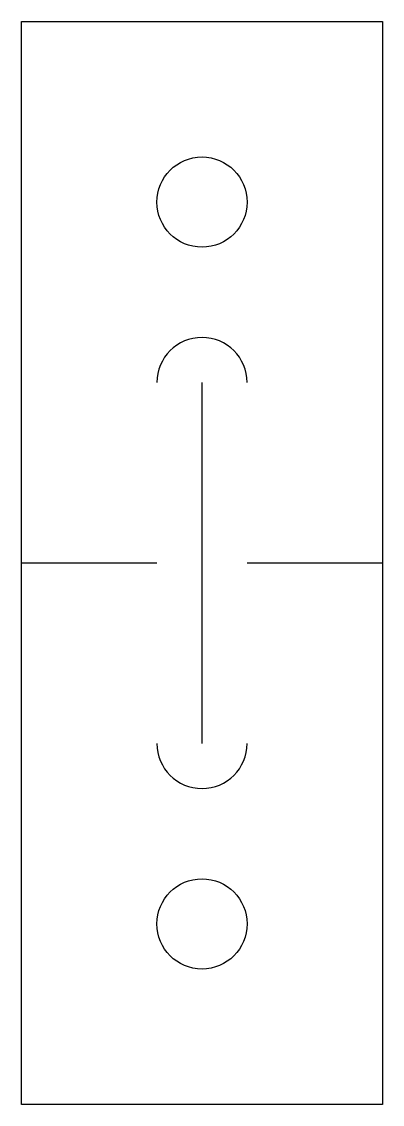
# Model space of a CAD drawing. Extents: x -0.25 to 0.25, y 0 to 1.5.
import ezdxf

# ---------------------------------------------------------------- set-up
doc = ezdxf.new("R2010")
doc.units = 0
doc.layers.add('6', color=6, linetype='CONTINUOUS')

msp = doc.modelspace()

# ---------------------------------------------------------------- linework, layer by layer
at = {"layer": '6', "color": 0}
for p, q in [((-0.25, 0), (-0.25, 1.5)), ((-0.25, 1.5), (0.25, 1.5)), ((0.25, 1.5), (0.25, 0)), ((0, 0.5), (0, 1)), ((-0.0625, 0.75), (-0.25, 0.75)), ((0.25, 0.75), (0.0625, 0.75)), ((0.25, 0), (-0.25, 0))]:
    msp.add_line(p, q, dxfattribs=at)
for centre in [(0, 1.25), (0, 0.25)]:
    msp.add_circle(centre, 0.0625, dxfattribs=at)
for centre, start, end in [((0, 1), 360, 180), ((0, 0.5), 180, 360)]:
    msp.add_arc(centre, 0.0625, start, end, dxfattribs=at)

doc.saveas('drawing.dxf')
